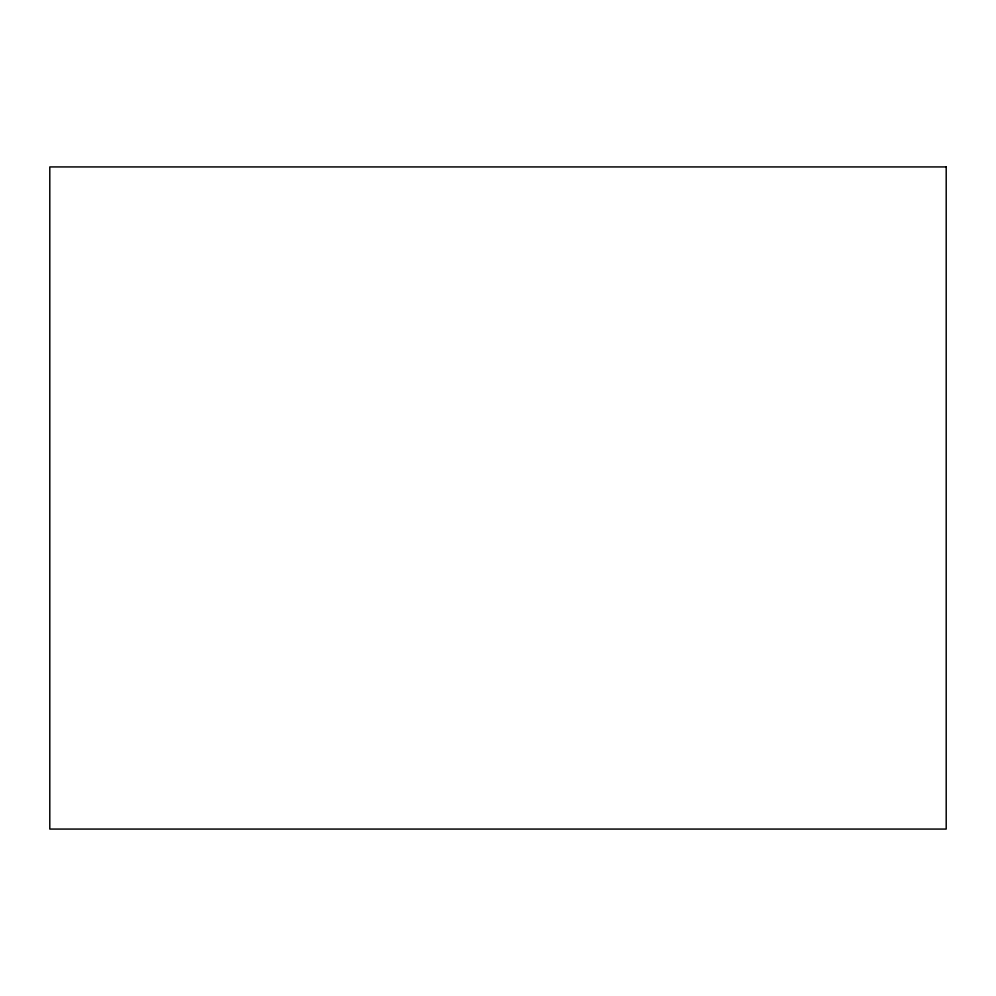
<?xml version="1.0" encoding="UTF-8"?>
<svg xmlns="http://www.w3.org/2000/svg" width="996" height="996" viewBox="0 0 996 996"><rect width="100%" height="100%" fill="white"/><g stroke="black" fill="none" stroke-linecap="round" stroke-linejoin="round"><path stroke-width="1.49" d="M946.2 166.93L49.8 166.93L49.8 829.07L946.2 829.07L946.2 166.93"/></g></svg>
